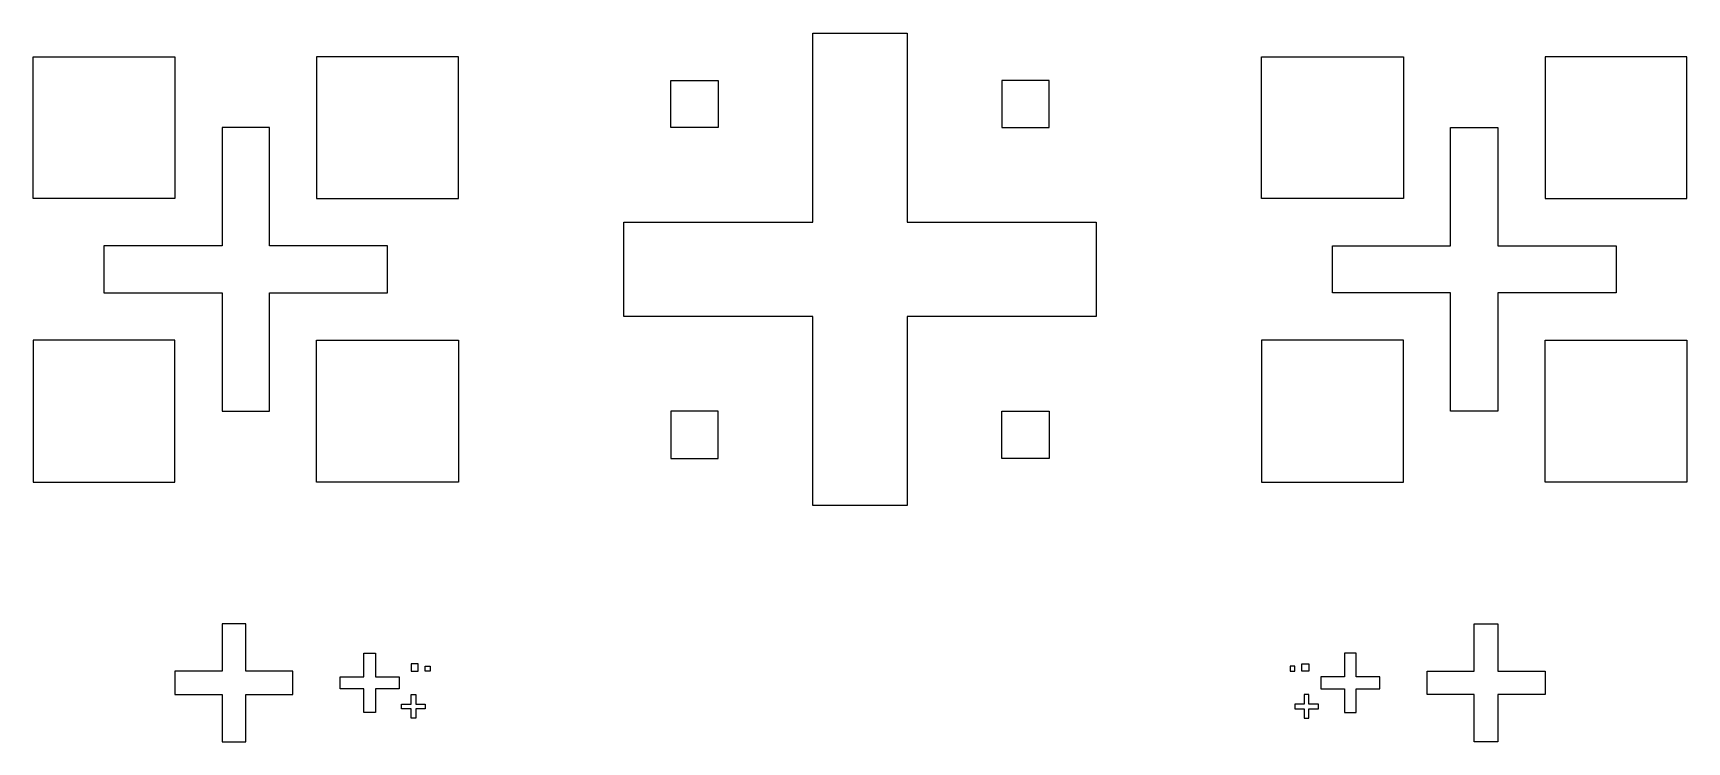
# Model space of a CAD drawing. Header units: millimetres. Extents: x -1.75 to 1.75, y -1 to 0.5.
import ezdxf

# ---------------------------------------------------------------- set-up
doc = ezdxf.new("R2010")
doc.units = ezdxf.units.MM
doc.header["$MEASUREMENT"] = 0
for name, color, linetype in [('Etch Layer 1', 10, 'Continuous'), ('Etch Layer 2', 102, 'Continuous'), ('Metal Layer 1', 52, 'Continuous')]:
    doc.layers.add(name, color=color, linetype=linetype)

msp = doc.modelspace()

# ---------------------------------------------------------------- linework, layer by layer
at = {"layer": 'Etch Layer 1'}
for points in [[(-0.5, 0.1), (-0.1, 0.1), (-0.1, 0.5), (0.1, 0.5), (0.1, 0.1), (0.5, 0.1), (0.5, -0.1), (0.1, -0.1), (0.1, -0.5), (-0.1, -0.5), (-0.1, -0.1), (-0.5, -0.1), (-0.5, 0.1)], [(1.15, 0.15), (0.85, 0.15), (0.85, 0.45), (1.15, 0.45)], [(1.45, 0.15), (1.75, 0.15), (1.75, 0.45), (1.45, 0.45)], [(-0.3, 0.3), (-0.4, 0.3), (-0.4, 0.4), (-0.3, 0.4)], [(0.3, 0.3), (0.4, 0.3), (0.4, 0.4), (0.3, 0.4)], [(1, 0.05), (1.25, 0.05), (1.25, 0.3), (1.35, 0.3), (1.35, 0.1), (1.35, 0.05), (1.6, 0.05), (1.6, -0.05), (1.35, -0.05), (1.35, -0.3), (1.25, -0.3), (1.25, -0.05), (1, -0.05)], [(1.15, -0.15), (0.85, -0.15), (0.85, -0.45), (1.15, -0.45)], [(1.45, -0.15), (1.75, -0.15), (1.75, -0.45), (1.45, -0.45)], [(-0.3, -0.3), (-0.4, -0.3), (-0.4, -0.4), (-0.3, -0.4)], [(0.3, -0.3), (0.4, -0.3), (0.4, -0.4), (0.3, -0.4)], [(1.3, -0.75), (1.35, -0.75), (1.35, -0.85), (1.45, -0.85), (1.45, -0.9), (1.35, -0.9), (1.35, -1), (1.3, -1), (1.3, -0.9), (1.2, -0.9), (1.2, -0.85), (1.3, -0.85), (1.3, -0.75)], [(0.92, -0.84), (0.91, -0.84), (0.91, -0.85), (0.92, -0.85)], [(0.95, -0.85), (0.935, -0.85), (0.935, -0.835), (0.95, -0.835)], [(1.1, -0.8625), (1.05, -0.8625), (1.05, -0.8125), (1.025, -0.8125), (1.025, -0.8625), (0.975, -0.8625), (0.975, -0.8875), (1.025, -0.8875), (1.025, -0.9375), (1.05, -0.9375), (1.05, -0.8875), (1.1, -0.8875), (1.1, -0.8625)], [(0.97, -0.92), (0.95, -0.92), (0.95, -0.9), (0.94, -0.9), (0.94, -0.92), (0.92, -0.92), (0.92, -0.93), (0.94, -0.93), (0.94, -0.95), (0.95, -0.95), (0.95, -0.93), (0.97, -0.93), (0.97, -0.92)]]:
    msp.add_lwpolyline(points, close=True, dxfattribs=at)
at = {"layer": 'Etch Layer 2'}
for points in [[(-0.5, 0.1), (-0.1, 0.1), (-0.1, 0.5), (0.1, 0.5), (0.1, 0.1), (0.5, 0.1), (0.5, -0.1), (0.1, -0.1), (0.1, -0.5), (-0.1, -0.5), (-0.1, -0.1), (-0.5, -0.1), (-0.5, 0.1)], [(-1.45, 0.15), (-1.75, 0.15), (-1.75, 0.45), (-1.45, 0.45)], [(-1.15, 0.15), (-0.85, 0.15), (-0.85, 0.45), (-1.15, 0.45)], [(-0.3, 0.3), (-0.4, 0.3), (-0.4, 0.4), (-0.3, 0.4)], [(0.3, 0.3), (0.4, 0.3), (0.4, 0.4), (0.3, 0.4)], [(-1, 0.05), (-1.25, 0.05), (-1.25, 0.3), (-1.35, 0.3), (-1.35, 0.1), (-1.35, 0.05), (-1.6, 0.05), (-1.6, -0.05), (-1.35, -0.05), (-1.35, -0.3), (-1.25, -0.3), (-1.25, -0.05), (-1, -0.05)], [(-1.45, -0.15), (-1.75, -0.15), (-1.75, -0.45), (-1.45, -0.45)], [(-1.15, -0.15), (-0.85, -0.15), (-0.85, -0.45), (-1.15, -0.45)], [(-0.3, -0.3), (-0.4, -0.3), (-0.4, -0.4), (-0.3, -0.4)], [(0.3, -0.3), (0.4, -0.3), (0.4, -0.4), (0.3, -0.4)], [(-1.3, -0.75), (-1.35, -0.75), (-1.35, -0.85), (-1.45, -0.85), (-1.45, -0.9), (-1.35, -0.9), (-1.35, -1), (-1.3, -1), (-1.3, -0.9), (-1.2, -0.9), (-1.2, -0.85), (-1.3, -0.85), (-1.3, -0.75)], [(-1.1, -0.8625), (-1.05, -0.8625), (-1.05, -0.8125), (-1.025, -0.8125), (-1.025, -0.8625), (-0.975, -0.8625), (-0.975, -0.8875), (-1.025, -0.8875), (-1.025, -0.9375), (-1.05, -0.9375), (-1.05, -0.8875), (-1.1, -0.8875), (-1.1, -0.8625)], [(-0.95, -0.85), (-0.935, -0.85), (-0.935, -0.835), (-0.95, -0.835)], [(-0.92, -0.84), (-0.91, -0.84), (-0.91, -0.85), (-0.92, -0.85)], [(-0.97, -0.92), (-0.95, -0.92), (-0.95, -0.9), (-0.94, -0.9), (-0.94, -0.92), (-0.92, -0.92), (-0.92, -0.93), (-0.94, -0.93), (-0.94, -0.95), (-0.95, -0.95), (-0.95, -0.93), (-0.97, -0.93), (-0.97, -0.92)]]:
    msp.add_lwpolyline(points, close=True, dxfattribs=at)
at = {"layer": 'Metal Layer 1'}
for points in [[(-0.5, 0.1), (-0.1, 0.1), (-0.1, 0.5), (0.1, 0.5), (0.1, 0.1), (0.5, 0.1), (0.5, -0.1), (0.1, -0.1), (0.1, -0.5), (-0.1, -0.5), (-0.1, -0.1), (-0.5, -0.1), (-0.5, 0.1)], [(-1.45, 0.15), (-1.75, 0.15), (-1.75, 0.45), (-1.45, 0.45)], [(-1.15, 0.15), (-0.85, 0.15), (-0.85, 0.45), (-1.15, 0.45)], [(1.15, 0.15), (0.85, 0.15), (0.85, 0.45), (1.15, 0.45)], [(1.45, 0.15), (1.75, 0.15), (1.75, 0.45), (1.45, 0.45)], [(-0.3, 0.3), (-0.4, 0.3), (-0.4, 0.4), (-0.3, 0.4)], [(0.3, 0.3), (0.4, 0.3), (0.4, 0.4), (0.3, 0.4)], [(-1, 0.05), (-1.25, 0.05), (-1.25, 0.3), (-1.35, 0.3), (-1.35, 0.1), (-1.35, 0.05), (-1.6, 0.05), (-1.6, -0.05), (-1.35, -0.05), (-1.35, -0.3), (-1.25, -0.3), (-1.25, -0.05), (-1, -0.05)], [(1, 0.05), (1.25, 0.05), (1.25, 0.3), (1.35, 0.3), (1.35, 0.1), (1.35, 0.05), (1.6, 0.05), (1.6, -0.05), (1.35, -0.05), (1.35, -0.3), (1.25, -0.3), (1.25, -0.05), (1, -0.05)], [(-1.45, -0.15), (-1.75, -0.15), (-1.75, -0.45), (-1.45, -0.45)], [(-1.15, -0.15), (-0.85, -0.15), (-0.85, -0.45), (-1.15, -0.45)], [(1.15, -0.15), (0.85, -0.15), (0.85, -0.45), (1.15, -0.45)], [(1.45, -0.15), (1.75, -0.15), (1.75, -0.45), (1.45, -0.45)], [(-0.3, -0.3), (-0.4, -0.3), (-0.4, -0.4), (-0.3, -0.4)], [(0.3, -0.3), (0.4, -0.3), (0.4, -0.4), (0.3, -0.4)], [(-1.3, -0.75), (-1.35, -0.75), (-1.35, -0.85), (-1.45, -0.85), (-1.45, -0.9), (-1.35, -0.9), (-1.35, -1), (-1.3, -1), (-1.3, -0.9), (-1.2, -0.9), (-1.2, -0.85), (-1.3, -0.85), (-1.3, -0.75)], [(1.3, -0.75), (1.35, -0.75), (1.35, -0.85), (1.45, -0.85), (1.45, -0.9), (1.35, -0.9), (1.35, -1), (1.3, -1), (1.3, -0.9), (1.2, -0.9), (1.2, -0.85), (1.3, -0.85), (1.3, -0.75)], [(-1.1, -0.8625), (-1.05, -0.8625), (-1.05, -0.8125), (-1.025, -0.8125), (-1.025, -0.8625), (-0.975, -0.8625), (-0.975, -0.8875), (-1.025, -0.8875), (-1.025, -0.9375), (-1.05, -0.9375), (-1.05, -0.8875), (-1.1, -0.8875), (-1.1, -0.8625)], [(-0.95, -0.85), (-0.935, -0.85), (-0.935, -0.835), (-0.95, -0.835)], [(-0.92, -0.84), (-0.91, -0.84), (-0.91, -0.85), (-0.92, -0.85)], [(0.92, -0.84), (0.91, -0.84), (0.91, -0.85), (0.92, -0.85)], [(0.95, -0.85), (0.935, -0.85), (0.935, -0.835), (0.95, -0.835)], [(1.1, -0.8625), (1.05, -0.8625), (1.05, -0.8125), (1.025, -0.8125), (1.025, -0.8625), (0.975, -0.8625), (0.975, -0.8875), (1.025, -0.8875), (1.025, -0.9375), (1.05, -0.9375), (1.05, -0.8875), (1.1, -0.8875), (1.1, -0.8625)], [(-0.97, -0.92), (-0.95, -0.92), (-0.95, -0.9), (-0.94, -0.9), (-0.94, -0.92), (-0.92, -0.92), (-0.92, -0.93), (-0.94, -0.93), (-0.94, -0.95), (-0.95, -0.95), (-0.95, -0.93), (-0.97, -0.93), (-0.97, -0.92)], [(0.97, -0.92), (0.95, -0.92), (0.95, -0.9), (0.94, -0.9), (0.94, -0.92), (0.92, -0.92), (0.92, -0.93), (0.94, -0.93), (0.94, -0.95), (0.95, -0.95), (0.95, -0.93), (0.97, -0.93), (0.97, -0.92)]]:
    msp.add_lwpolyline(points, close=True, dxfattribs=at)

doc.saveas('drawing.dxf')
